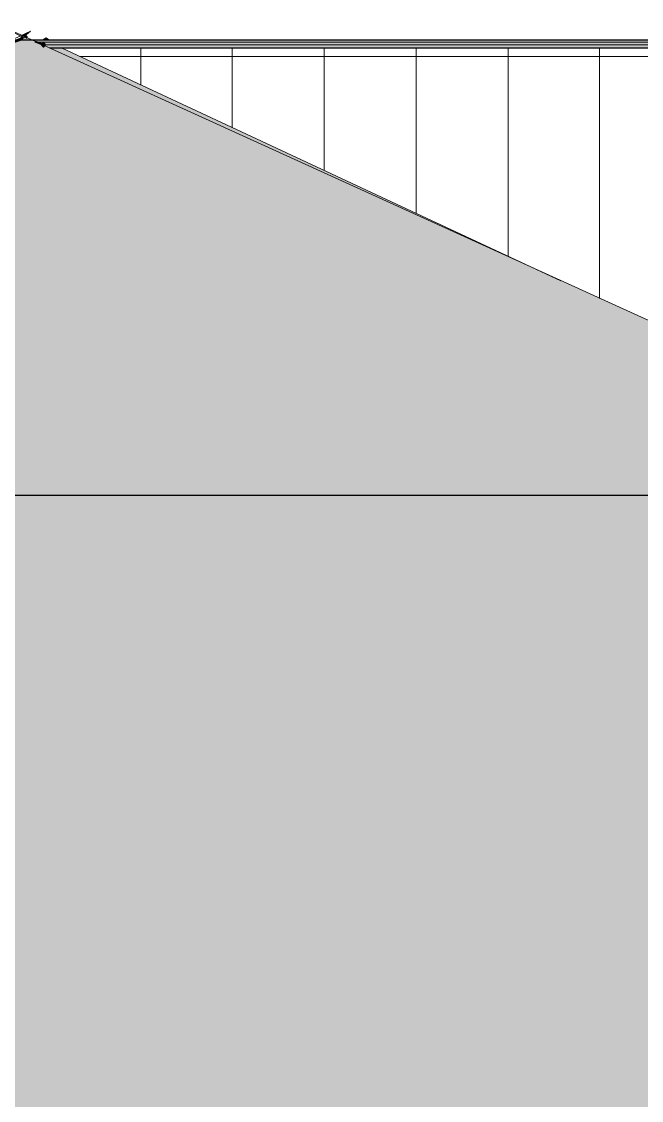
# Model space of a CAD drawing. Header units: millimetres. Extents: x -11345 to 411485, y -9810 to 73012.
# Drawn here: x 340355 to 344403, y 11413 to 18459 of the extents above; entities that cross this region are included whole.
import ezdxf

# ---------------------------------------------------------------- set-up
doc = ezdxf.new("R2010")
doc.units = ezdxf.units.MM
for name, color, linetype, true_color in [('PDF _Крыша', 9, 'Continuous', 0x808080), ('PDF _Обобщенные модели', 7, 'Continuous', 0xb5bcbf), ('PDF _Ограждение', 7, 'Continuous', 0x7f7f7f)]:
    doc.layers.add(name, color=color, linetype=linetype, true_color=true_color)
for name, color, linetype in [('PDF _Крыша штриховка', 7, 'Continuous'), ('PDF _Линии', 7, 'Continuous'), ('PDF _Узлы', 7, 'Continuous')]:
    doc.layers.add(name, color=color, linetype=linetype)

msp = doc.modelspace()

# ---------------------------------------------------------------- hatches: boundary and pattern name
at = {"layer": 'PDF _Обобщенные модели', "true_color": 0xb7c0ca, "transparency": 33554559}
msp.add_hatch(color=9, dxfattribs=at).paths.add_polyline_path([(340358.18499, 18361.70203), (340353.95195, 18361.70203), (340353.95195, 18349.00292), (340349.71891, 18344.76988), (340248.12599, 18306.67253), (340252.35903, 18306.67253), (340358.18499, 18344.76988)])
h = msp.add_hatch(color=9, dxfattribs=at)
h.paths.add_polyline_path([(340491.22334, 18309.09141), (340493.64222, 18306.67253), (340482.35411, 18312.31659)])
h.paths.add_polyline_path([(345526.72481, 18332.07076), (345615.61862, 18302.4395), (353247.78676, 18302.4395), (353247.78676, 18357.46899), (345518.25874, 18357.46899), (345518.25874, 18340.53684), (340417.44753, 18340.53684), (340451.31183, 18323.60469), (340473.22403, 18315.63662), (340485.17614, 18306.67253), (340489.40918, 18306.67253), (340535.9726, 18285.50734), (345475.92835, 18285.50734), (345475.92835, 18277.04127), (345437.83101, 18264.34215), (345442.06405, 18264.34215), (345480.16139, 18277.04127), (345480.16139, 18285.50734), (345526.72481, 18285.50734), (345526.72481, 18302.4395), (345564.82216, 18302.4395), (345535.19089, 18323.60469), (345530.95785, 18323.60469), (345526.72481, 18327.83773)], flags=0)
h.paths.add_polyline_path([(345514.0257, 18277.04127), (345509.79266, 18277.04127), (345594.45343, 18247.41), (345611.38558, 18238.94392), (345619.85166, 18238.94392), (345602.9195, 18247.41)])
at = {"layer": 'PDF _Обобщенные модели', "transparency": 33554559}
msp.add_hatch(color=7, dxfattribs=at).paths.add_polyline_path([(340514.80741, 18306.67253), (340510.57437, 18315.13861), (340502.10829, 18323.60469), (340493.64222, 18323.60469), (340485.17614, 18315.13861), (340480.9431, 18306.67253), (340485.17614, 18298.20646), (340493.64222, 18289.74038), (340502.10829, 18289.74038), (340510.57437, 18298.20646)])
at = {"layer": 'PDF _Ограждение', "true_color": 0xb6c1cb, "transparency": 33554559}
for points in [[(340379.35018, 18365.93507), (340413.21449, 18395.56634), (340358.18499, 18365.93507), (340366.65107, 18361.70203), (340370.8841, 18361.70203)], [(340362.41803, 18357.46899), (340358.18499, 18361.70203), (340358.18499, 18353.23596)], [(340527.50652, 18340.53684), (340514.80741, 18353.23596), (340497.87525, 18340.53684)], [(340540.20564, 18285.50734), (343270.51537, 17040.99407), (343875.83986, 16765.84658), (343283.21449, 17040.99407), (340620.63337, 18285.50734)]]:
    msp.add_hatch(color=9, dxfattribs=at).paths.add_polyline_path(points)
at = {"layer": 'PDF _Узлы', "true_color": 0x939393, "transparency": 33554687}
msp.add_hatch(color=252, dxfattribs=at).paths.add_polyline_path([(346720.44163, 15474.76988), (340154.99915, 18459.06191), (340370.8841, 18353.23596), (334271.07584, 15474.76988), (334224.51242, 15449.37165), (334012.86051, 15352.01177), (334012.86051, 15157.292), (334025.55962, 15161.52504), (334177.949, 15237.71973), (334448.86346, 15161.52504), (334448.86346, -670.03838), (336417.22629, -670.03838), (339291.45933, -686.97053), (348904.68941, -686.97053), (352286.88705, -737.76699), (353552.56552, -737.76699), (353552.56552, 3300.55159), (354035.13189, 3237.05602), (354035.13189, 3309.01767), (346132.0493, 4346.11206), (346132.0493, 15449.37165), (346335.23514, 15352.01177), (346568.05225, 15237.71973), (346720.44163, 15161.52504)])

# ---------------------------------------------------------------- linework, layer by layer
at = {"layer": 'PDF _Крыша', "color": 7, "lineweight": 9}
msp.add_lwpolyline([(345463.22924, 18230.47784), (340734.9254, 18230.47784)], dxfattribs=at)
at = {"layer": 'PDF _Крыша штриховка', "lineweight": 9}
for points in [[(341132.83101, 18044.22416), (341132.83101, 18230.47784), (341132.83101, 18285.50734)], [(341729.68941, 17764.84363), (341729.68941, 18230.47784), (341729.68941, 18285.50734)], [(342330.78086, 17485.46309), (342330.78086, 18230.47784), (342330.78086, 18285.50734)], [(342931.87231, 17206.08256), (342931.87231, 18230.47784), (342931.87231, 18285.50734)], [(343532.96375, 16926.70203), (343532.96375, 18230.47784), (343532.96375, 18285.50734)], [(344129.82216, 16651.55454), (344129.82216, 18230.47784), (344129.82216, 18285.50734)]]:
    msp.add_lwpolyline(points, dxfattribs=at)
at = {"layer": 'PDF _Линии', "lineweight": 9}
msp.add_lwpolyline([(353552.56552, 3300.55159), (354035.13189, 3237.05602), (354035.13189, 3309.01767), (352981.10534, 3444.47489), (346132.0493, 4346.11206), (346132.0493, 15449.37165), (346720.44163, 15161.52504), (346720.44163, 15474.76988), (340154.99915, 18459.06191), (340370.8841, 18353.23596), (334012.86051, 15352.01177), (334012.86051, 15157.292), (334177.949, 15237.71973), (334448.86346, 15161.52504), (334448.86346, -670.03838), (336417.22629, -670.03838), (339240.66287, -686.97053), (345374.33543, -686.97053), (348904.68941, -686.97053), (352341.91655, -737.76699), (353552.56552, -737.76699)], close=True, dxfattribs=at)
at = {"layer": 'PDF _Линии', "lineweight": 30, "ltscale": 51.094576}
msp.add_lwpolyline([(337327.32953, 18340.53684), (345526.72481, 18340.53684)], dxfattribs=at)
at = {"layer": 'PDF _Линии', "lineweight": 30}
msp.add_lwpolyline([(345526.72481, 18340.53684), (345526.72481, 18323.60469), (345526.72481, 18285.50734), (340540.20564, 18285.50734)], dxfattribs=at)
at = {"layer": 'PDF _Линии', "lineweight": 30, "ltscale": 145.748654}
msp.add_lwpolyline([(353743.05225, 15364.71088), (376449.06995, 15364.71088), (332340.81036, 15364.71088), (334004.39443, 15364.71088)], dxfattribs=at)
at = {"layer": 'PDF _Обобщенные модели', "color": 7, "lineweight": 40}
for points in [[(340353.95195, 18361.70203), (340353.95195, 18349.00292), (340248.12599, 18306.67253), (340358.18499, 18344.76988), (340358.18499, 18361.70203)], [(340370.8841, 18361.70203), (340387.81626, 18361.70203), (340387.81626, 18353.23596), (340387.81626, 18361.70203), (340366.65107, 18361.70203)], [(340468.24399, 18319.37165), (340497.87525, 18306.67253), (340442.84576, 18327.83773)]]:
    msp.add_lwpolyline(points, dxfattribs=at)
at = {"layer": 'PDF _Обобщенные модели', "color": 9, "lineweight": 0, "true_color": 0xb7c0ca}
for points in [[(340387.81626, 18361.70203), (340366.65107, 18361.70203), (340387.81626, 18361.70203)], [(340387.81626, 18353.23596), (340387.81626, 18353.23596), (340387.81626, 18353.23596)], [(340387.81626, 18353.23596), (340387.81626, 18353.23596), (340387.81626, 18353.23596)], [(340387.81626, 18353.23596), (340387.81626, 18353.23596), (340387.81626, 18353.23596)], [(345526.72481, 18306.67253), (340497.87525, 18306.67253), (345526.72481, 18306.67253)]]:
    msp.add_lwpolyline(points, dxfattribs=at)
at = {"layer": 'PDF _Обобщенные модели', "color": 7, "lineweight": 18}
for points in [[(345526.72481, 18323.60469), (340451.31183, 18323.60469)], [(345526.72481, 18285.50734), (340535.9726, 18285.50734)]]:
    msp.add_lwpolyline(points, dxfattribs=at)
at = {"layer": 'PDF _Обобщенные модели', "color": 9, "lineweight": 0, "true_color": 0xb7c0ca, "const_width": 1.89307}
msp.add_lwpolyline([(340470.36051, 18319.37165), (340487.29266, 18310.90557), (340493.64222, 18310.90557)], dxfattribs=at)
at = {"layer": 'PDF _Обобщенные модели', "color": 9, "true_color": 0xb7c0ca, "transparency": 33554559}
for points in [[(340366.65107, 18361.70203), (340387.81626, 18361.70203), (340370.8841, 18361.70203)], [(340387.81626, 18361.70203), (340387.81626, 18353.23596), (340387.81626, 18353.23596)], [(340387.81626, 18353.23596), (340387.81626, 18353.23596), (340387.81626, 18361.70203)], [(340455.54487, 18323.60469), (340472.47702, 18319.37165), (340468.24399, 18319.37165)]]:
    msp.add_solid(points, dxfattribs=at)
at = {"layer": 'PDF _Ограждение', "color": 7, "lineweight": 9, "ltscale": 58.857768}
msp.add_lwpolyline([(334546.22334, 15644.09141), (340413.21449, 18395.56634)], dxfattribs=at)
at = {"layer": 'PDF _Ограждение', "color": 7, "lineweight": 9}
for points in [[(340370.8841, 18361.70203), (340413.21449, 18395.56634), (340358.18499, 18365.93507)], [(340362.41803, 18357.46899), (340358.18499, 18353.23596)], [(340493.64222, 18340.53684), (340514.80741, 18353.23596), (340531.73956, 18340.53684)], [(340620.63337, 18285.50734), (343875.83986, 16765.84658)]]:
    msp.add_lwpolyline(points, dxfattribs=at)
at = {"layer": 'PDF _Ограждение', "color": 9, "lineweight": 0, "true_color": 0xb6c1cb}
for points in [[(340413.21449, 18395.56634), (340413.21449, 18395.56634), (340413.21449, 18395.56634)], [(340358.18499, 18353.23596), (340358.18499, 18353.23596), (340358.18499, 18353.23596)]]:
    msp.add_lwpolyline(points, close=True, dxfattribs=at)
msp.add_lwpolyline([(340358.18499, 18365.93507), (340358.18499, 18365.93507), (340358.18499, 18365.93507)], dxfattribs=at)

doc.saveas('drawing.dxf')
